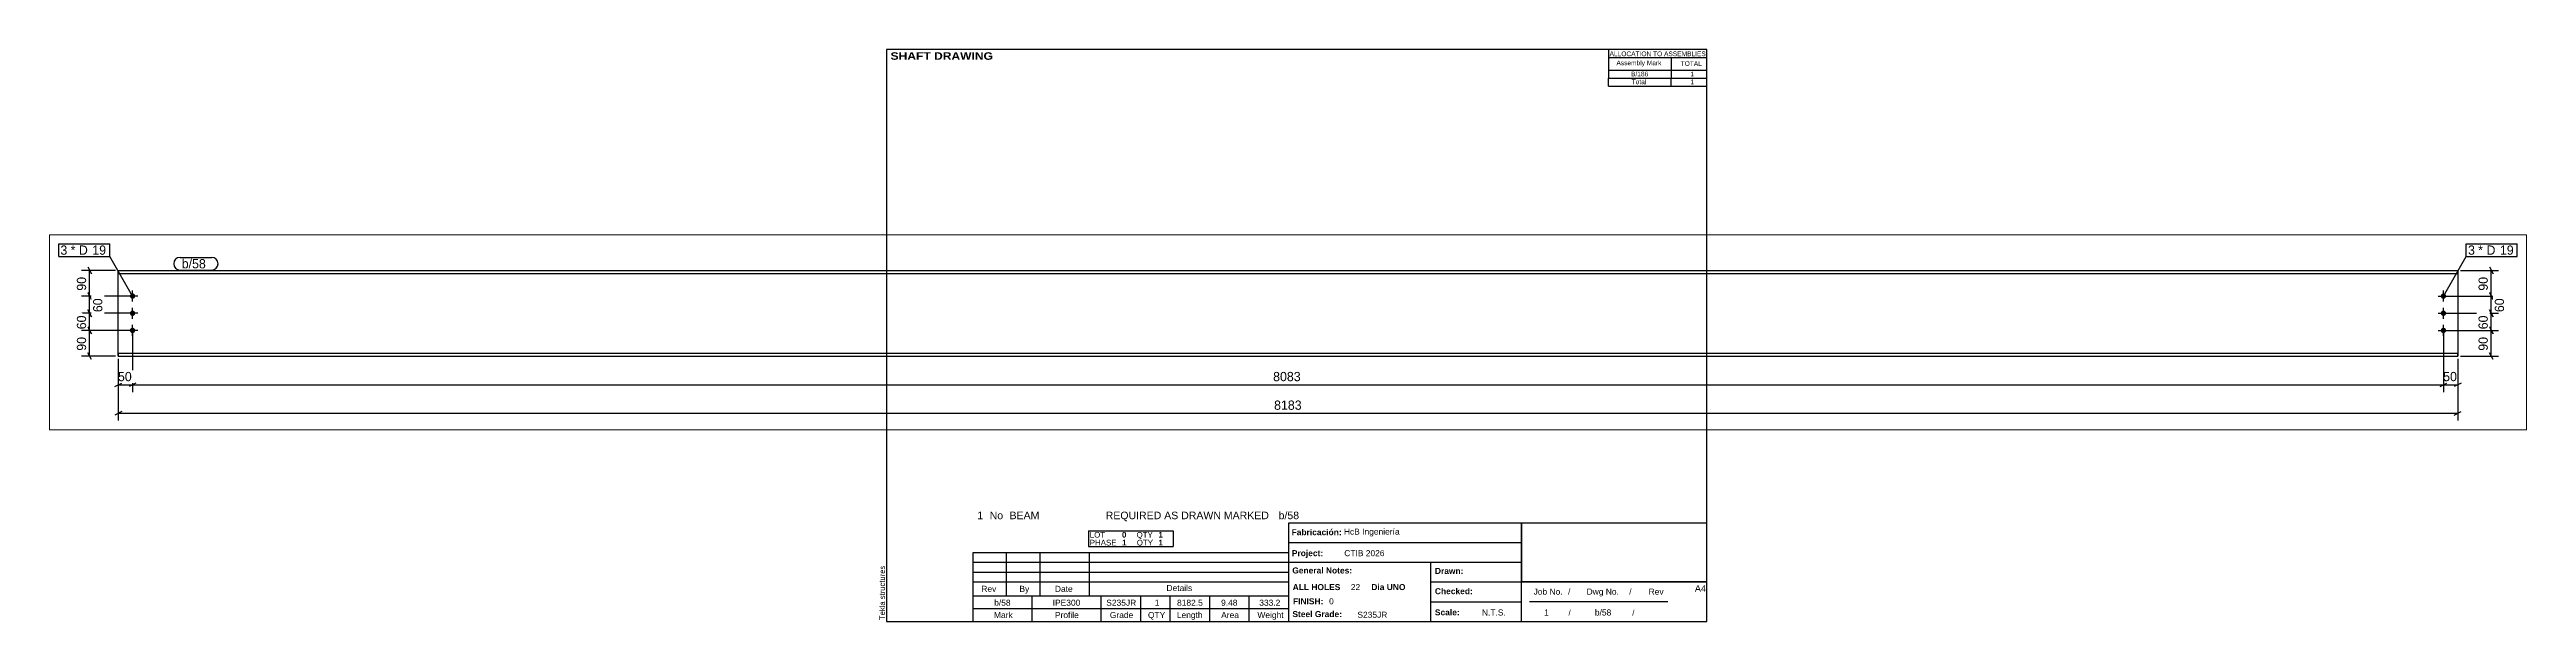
# Paper-space layout 'Layout1' of a CAD drawing. Header units: millimetres. Extents: x -288 to 579, y 5 to 205.
# The model-space entities are those that its viewports show. They can reach past a viewport. Long polylines and large blocks are cut down to what shows.
import ezdxf

# ---------------------------------------------------------------- set-up
doc = ezdxf.new("R2010")
doc.units = ezdxf.units.MM
doc.linetypes.add('DXK_LINE_DOT4', pattern=[0.9408, 0.4704, -0.4704])
doc.layers.add('Viewport layer', color=7, linetype='Continuous', plot=False)
doc.styles.add('Arial', font='ARIAL.TTF', dxfattribs={"height": 0.2})
doc.styles.add('Arial Black', font='ARIBLK.TTF', dxfattribs={"height": 0.2})
doc.styles.add('Arial Bold', font='ARIALBD.TTF', dxfattribs={"height": 0.2})
doc.styles.add('Comic Sans MS', font='COMIC.TTF', dxfattribs={"height": 0.2})

msp = doc.modelspace()

# ---------------------------------------------------------------- hatches: boundary and pattern name
at = {"linetype": 'Continuous'}
for points in [[(280.8, 467.6, -1), (299.8, 467.6, -1)], [(8363.3, 467.6, -1), (8382.3, 467.6, -1)], [(280.8, 407.6, -1), (299.8, 407.6, -1)], [(280.8, 347.6, -1), (299.8, 347.6, -1)], [(8363.3, 407.6, -1), (8382.3, 407.6, -1)], [(8363.3, 347.6, -1), (8382.3, 347.6, -1)]]:
    msp.add_hatch(color=3, dxfattribs=at).paths.add_polyline_path(points)

# ---------------------------------------------------------------- linework, layer by layer
at = {"color": 8, "linetype": 'Continuous'}
for p, q in [((230.3, 557.6), (111.9, 557.6)), ((134.3, 569.6), (146.3, 545.6)), ((140.3, 467.6), (140.3, 557.6)), ((8432.8, 557.6), (8565.9, 557.6)), ((8534.3, 569.6), (8546.3, 545.6)), ((8540.3, 467.6), (8540.3, 557.6)), ((280.3, 467.6), (111.9, 467.6)), ((146.3, 455.6), (134.3, 479.6)), ((8382.8, 467.6), (8565.9, 467.6)), ((8546.3, 455.6), (8534.3, 479.6)), ((280.3, 407.6), (111.9, 407.6)), ((280.3, 347.6), (111.9, 347.6)), ((134.3, 419.6), (146.3, 395.6)), ((146.3, 335.6), (134.3, 359.6)), ((140.3, 347.6), (140.3, 407.6)), ((8382.8, 407.6), (8568.7, 407.6)), ((8382.8, 347.6), (8565.9, 347.6)), ((8546.3, 395.6), (8534.3, 419.6)), ((8546.3, 335.6), (8534.3, 359.6)), ((146.3, 245.6), (134.3, 269.6)), ((290.3, 337.6), (290.3, 132)), ((290.3, 337.6), (290.3, 132)), ((8372.8, 337.6), (8372.8, 132)), ((8546.3, 245.6), (8534.3, 269.6)), ((230.3, 257.6), (111.9, 257.6)), ((240.3, 247.6), (240.3, 132)), ((8422.8, 247.6), (8422.8, 132)), ((8432.8, 257.6), (8565.9, 257.6)), ((228.3, 151.6), (252.3, 163.6)), ((240.3, 157.6), (290.3, 157.6)), ((302.3, 163.6), (278.3, 151.6)), ((302.3, 163.6), (278.3, 151.6)), ((8360.8, 151.6), (8384.8, 163.6)), ((8372.8, 157.6), (8422.8, 157.6)), ((8434.8, 163.6), (8410.8, 151.6)), ((252.3, 63.6), (228.3, 51.6)), ((240.3, 57.6), (8422.8, 57.6)), ((8410.8, 51.6), (8434.8, 63.6))]:
    msp.add_line(p, q, dxfattribs=at)
at = {"color": 7, "linetype": 'Continuous'}
for p, q in [((240.3, 546.9), (240.3, 557.6)), ((240.3, 557.6), (8422.8, 557.6)), ((240.3, 268.3), (240.3, 546.9)), ((240.3, 546.9), (8422.8, 546.9)), ((8422.8, 557.6), (8422.8, 546.9)), ((8422.8, 546.9), (8422.8, 268.3)), ((240.3, 257.6), (240.3, 268.3)), ((240.3, 268.3), (8422.8, 268.3)), ((8422.8, 268.3), (8422.8, 257.6)), ((240.3, 257.6), (8422.8, 257.6))]:
    msp.add_line(p, q, dxfattribs=at)
at = {"color": 7, "linetype": 'DXK_LINE_DOT4'}
for p, q in [((240.3, 557.6), (240.3, 546.9)), ((8422.8, 546.9), (8422.8, 557.6)), ((240.3, 268.3), (240.3, 257.6)), ((8422.8, 257.6), (8422.8, 268.3))]:
    msp.add_line(p, q, dxfattribs=at)
at = {"color": 3, "linetype": 'Continuous'}
for p, q in [((309.3, 467.6), (271.3, 467.6)), ((290.3, 448.6), (290.3, 486.6)), ((8353.8, 467.6), (8391.8, 467.6)), ((8372.8, 448.6), (8372.8, 486.6)), ((309.3, 407.6), (271.3, 407.6)), ((309.3, 347.6), (271.3, 347.6)), ((290.3, 388.6), (290.3, 426.6)), ((290.3, 328.6), (290.3, 366.6)), ((8353.8, 407.6), (8391.8, 407.6)), ((8353.8, 347.6), (8391.8, 347.6)), ((8372.8, 388.6), (8372.8, 426.6)), ((8372.8, 328.6), (8372.8, 366.6))]:
    msp.add_line(p, q, dxfattribs=at)

# ---------------------------------------------------------------- wipeouts: each hides what was drawn before it
at = {"color": 0}
for points in [[(64.1, 612.2), (64.1, 644.2), (38, 644.2), (38, 612.2)], [(8484.9, 612.2), (8484.9, 644.2), (8458.8, 644.2), (8458.8, 612.2)]]:
    msp.add_wipeout(points, dxfattribs=at)

# ---------------------------------------------------------------- next in the draw order: wipeouts: each hides what was drawn before it
for points in [[(64.1, 612.2), (64.1, 644.2), (38, 644.2), (38, 612.2)], [(8484.9, 612.2), (8484.9, 644.2), (8458.8, 644.2), (8458.8, 612.2)], [(134.3, 545.1), (89.5, 545.1), (89.5, 480.1), (134.3, 480.1)], [(561.6, 564.6), (561.6, 596.6), (462.3, 596.6), (462.3, 564.6)], [(8534.3, 545.1), (8489.5, 545.1), (8489.5, 480.1), (8534.3, 480.1)], [(134.3, 410.1), (89.5, 410.1), (89.5, 345.1), (134.3, 345.1)], [(8430.3, 163.6), (8430.3, 208.4), (8365.4, 208.4), (8365.4, 163.6)], [(4386.7, 63.6), (4386.7, 108.4), (4276.5, 108.4), (4276.5, 63.6)]]:
    msp.add_wipeout(points, dxfattribs=at)

# ---------------------------------------------------------------- next in the draw order: linework, layer by layer
at = {"color": 8, "linetype": 'Continuous'}
for p, q in [((280.3, 467.6), (114.7, 467.6)), ((134.3, 479.6), (146.3, 455.6)), ((140.3, 407.6), (140.3, 467.6)), ((8382.8, 467.6), (8568.7, 467.6)), ((8534.3, 479.6), (8546.3, 455.6)), ((8540.3, 407.6), (8540.3, 467.6)), ((280.3, 347.6), (111.9, 347.6)), ((280.3, 407.6), (114.7, 407.6)), ((146.3, 395.6), (134.3, 419.6)), ((134.3, 359.6), (146.3, 335.6)), ((140.3, 257.6), (140.3, 347.6)), ((8372.8, 337.6), (8372.8, 132)), ((8422.8, 247.6), (8422.8, 32)), ((290.3, 157.6), (8372.8, 157.6)), ((8360.8, 151.6), (8384.8, 163.6))]:
    msp.add_line(p, q, dxfattribs=at)

# ---------------------------------------------------------------- next in the draw order: texts
at = {"color": 3, "style": 'Comic Sans MS'}
for s, p in [('90', (127.9, 486.5)), ('90', (8527.9, 486.5)), ('60', (127.9, 351.5))]:
    msp.add_text(s, height=32.38, rotation=90.00021, dxfattribs=at).set_placement(p)
for s, p in [('50', (8371.8, 170)), ('8183', (4282.9, 70))]:
    msp.add_text(s, height=32.38, dxfattribs=at).set_placement(p)

# ---------------------------------------------------------------- next in the draw order: wipeouts: each hides what was drawn before it
at = {"color": 0}
for points in [[(139.9, 612.2), (139.9, 644.2), (73.7, 644.2), (73.7, 612.2)], [(8560.7, 612.2), (8560.7, 644.2), (8494.5, 644.2), (8494.5, 612.2)], [(561.6, 564.6), (561.6, 596.6), (462.3, 596.6), (462.3, 564.6)]]:
    msp.add_wipeout(points, dxfattribs=at)

# ---------------------------------------------------------------- next in the draw order: linework, layer by layer
at = {"color": 7, "linetype": 'Continuous'}
for p, q in [((456.3, 602.6), (567.6, 602.6)), ((456.3, 558.6), (567.6, 558.6))]:
    msp.add_line(p, q, dxfattribs=at)
for centre, start, end in [((456.3, 580.6), 90, 270), ((567.6, 580.6), 270, 90)]:
    msp.add_arc(centre, 22, start, end, dxfattribs=at)

# ---------------------------------------------------------------- next in the draw order: texts
at = {"color": 3, "style": 'Comic Sans MS'}
msp.add_text('b/58', height=32.38, dxfattribs=at).set_placement((462.3, 564.6))

# ---------------------------------------------------------------- next in the draw order: wipeouts: each hides what was drawn before it
at = {"color": 0}
for points in [[(139.9, 612.2), (139.9, 644.2), (73.7, 644.2), (73.7, 612.2)], [(8560.7, 612.2), (8560.7, 644.2), (8494.5, 644.2), (8494.5, 612.2)], [(191.1, 470.1), (146.3, 470.1), (146.3, 405.1), (191.1, 405.1)], [(8591.1, 470.1), (8546.3, 470.1), (8546.3, 405.1), (8591.1, 405.1)], [(134.3, 335.1), (89.5, 335.1), (89.5, 270.1), (134.3, 270.1)], [(297.8, 163.6), (297.8, 208.4), (232.9, 208.4), (232.9, 163.6)], [(4390.1, 163.6), (4390.1, 208.4), (4273.1, 208.4), (4273.1, 163.6)]]:
    msp.add_wipeout(points, dxfattribs=at)

# ---------------------------------------------------------------- next in the draw order: linework, layer by layer
at = {"color": 7, "linetype": 'Continuous'}
for p, q in [((32, 606.2), (32, 650.2)), ((8452.8, 606.2), (8452.8, 650.2)), ((8372.8, 467.6), (8452.8, 606.2))]:
    msp.add_line(p, q, dxfattribs=at)
at = {"color": 8, "linetype": 'Continuous'}
for p, q in [((8382.8, 407.6), (8565.9, 407.6)), ((8534.3, 419.6), (8546.3, 395.6)), ((8540.3, 347.6), (8540.3, 407.6)), ((240.3, 247.6), (240.3, 32))]:
    msp.add_line(p, q, dxfattribs=at)

# ---------------------------------------------------------------- next in the draw order: texts
at = {"color": 3, "style": 'Comic Sans MS'}
for s, height, p in [('3', 32.4, (38, 612.2)), ('3', 32.4, (8458.8, 612.2)), ('50', 32.38, (239.3, 170)), ('8083', 32.38, (4279.5, 170))]:
    msp.add_text(s, height=height, dxfattribs=at).set_placement(p)
for s, p in [('60', (184.7, 411.5)), ('60', (8584.7, 411.5)), ('90', (127.9, 276.5))]:
    msp.add_text(s, height=32.38, rotation=90.00021, dxfattribs=at).set_placement(p)

# ---------------------------------------------------------------- next in the draw order: wipeouts: each hides what was drawn before it
at = {"color": 0}
for points in [[(194.7, 612.2), (194.7, 644.2), (149.5, 644.2), (149.5, 612.2)], [(8615.6, 612.2), (8615.6, 644.2), (8570.3, 644.2), (8570.3, 612.2)]]:
    msp.add_wipeout(points, dxfattribs=at)

# ---------------------------------------------------------------- next in the draw order: wipeouts: each hides what was drawn before it
for points in [[(194.7, 612.2), (194.7, 644.2), (149.5, 644.2), (149.5, 612.2)], [(8615.6, 612.2), (8615.6, 644.2), (8570.3, 644.2), (8570.3, 612.2)], [(8534.3, 410.1), (8489.5, 410.1), (8489.5, 345.1), (8534.3, 345.1)]]:
    msp.add_wipeout(points, dxfattribs=at)

# ---------------------------------------------------------------- next in the draw order: linework, layer by layer
at = {"color": 7, "linetype": 'Continuous'}
for p, q in [((32, 650.2), (210.3, 650.2)), ((210.3, 606.2), (210.3, 650.2)), ((8452.8, 650.2), (8631.2, 650.2)), ((8631.2, 606.2), (8631.2, 650.2)), ((32, 606.2), (210.3, 606.2)), ((290.3, 467.6), (210.3, 606.2)), ((8452.8, 606.2), (8631.2, 606.2))]:
    msp.add_line(p, q, dxfattribs=at)
at = {"color": 8, "linetype": 'Continuous'}
for p, q in [((8382.8, 347.6), (8565.9, 347.6)), ((8534.3, 359.6), (8546.3, 335.6)), ((8540.3, 257.6), (8540.3, 347.6))]:
    msp.add_line(p, q, dxfattribs=at)

# ---------------------------------------------------------------- next in the draw order: texts
at = {"color": 3, "style": 'Comic Sans MS'}
for s, p in [('* D', (73.7, 612.2)), ('19', (149.5, 612.2)), ('* D', (8494.5, 612.2)), ('19', (8570.3, 612.2))]:
    msp.add_text(s, height=32.38, dxfattribs=at).set_placement(p)
msp.add_text('60', height=32.38, rotation=90.00021, dxfattribs=at).set_placement((8527.9, 351.5))

# ---------------------------------------------------------------- next in the draw order: wipeouts: each hides what was drawn before it
at = {"color": 0}
msp.add_wipeout([(8534.3, 335.1), (8489.5, 335.1), (8489.5, 270.1), (8534.3, 270.1)], dxfattribs=at)

# ---------------------------------------------------------------- next in the draw order: texts
at = {"color": 3, "style": 'Comic Sans MS'}
msp.add_text('90', height=32.38, rotation=90.00021, dxfattribs=at).set_placement((8527.9, 276.5))

psp = doc.layouts.get("Layout1")

# ---------------------------------------------------------------- linework, layer by layer
at = {"color": 5, "linetype": 'Continuous'}
for p, q in [((292, 205), (5, 205)), ((5, 205), (5, 5)), ((292, 5), (292, 205)), ((5, 5), (292, 5))]:
    psp.add_line(p, q, dxfattribs=at)
at = {"color": 7, "linetype": 'Continuous'}
for p, q in [((257.51, 205), (257.51, 197.75)), ((257.57, 202.24), (292, 202.24)), ((279.49, 202.24), (279.49, 197.75)), ((257.51, 197.75), (257.51, 195)), ((257.51, 192.23), (257.51, 194.99)), ((257.51, 192.23), (292, 192.23)), ((257.54, 194.99), (292, 194.99)), ((257.57, 197.75), (292, 197.75)), ((279.49, 197.75), (279.49, 195)), ((279.49, 192.23), (279.49, 194.99)), ((75.68, 36.74), (105.35, 36.74)), ((75.68, 36.74), (75.68, 33.98)), ((105.35, 36.74), (105.35, 33.98)), ((145.72, 5), (145.72, 39.5)), ((145.75, 39.5), (292, 39.5)), ((227.14, 5), (227.14, 39.5)), ((35.31, 13.97), (35.31, 29.15)), ((35.31, 29.15), (145.71, 29.15)), ((47.04, 13.97), (47.04, 29.15)), ((58.77, 13.97), (58.77, 29.15)), ((75.68, 33.98), (75.68, 31.22)), ((75.68, 31.22), (105.35, 31.22)), ((76.02, 13.97), (76.02, 29.15)), ((105.35, 33.98), (105.35, 31.22)), ((145.71, 13.97), (145.71, 29.15)), ((145.72, 32.6), (227.14, 32.6)), ((35.31, 25.7), (145.71, 25.7)), ((35.31, 22.25), (145.71, 22.25)), ((35.31, 18.8), (145.71, 18.8)), ((145.72, 25.7), (227.14, 25.7)), ((195.4, 5), (195.4, 25.7)), ((195.4, 18.8), (292, 18.8)), ((35.31, 13.96), (145.71, 13.97)), ((35.31, 9.49), (35.31, 13.96)), ((35.31, 9.48), (145.72, 9.49)), ((35.31, 5), (35.31, 9.48)), ((56.01, 9.49), (56.01, 13.97)), ((56.01, 5), (56.01, 9.48)), ((80.16, 9.49), (80.16, 13.97)), ((80.16, 5), (80.16, 9.48)), ((93.96, 9.49), (93.96, 13.97)), ((93.96, 5), (93.96, 9.48)), ((104.31, 9.49), (104.31, 13.97)), ((104.31, 5), (104.31, 9.48)), ((118.11, 9.49), (118.11, 13.97)), ((118.11, 5), (118.11, 9.48)), ((131.91, 9.49), (131.91, 13.97)), ((131.91, 5), (131.91, 9.48)), ((195.4, 11.9), (227.14, 11.9)), ((229.99, 11.92), (278.29, 11.92))]:
    psp.add_line(p, q, dxfattribs=at)
at = {"color": 2, "linetype": 'Continuous'}
for p, q in [((227.28, 39.46), (291.86, 39.46)), ((227.29, 19.02), (227.29, 39.46)), ((291.96, 19.03), (291.96, 39.47)), ((227.28, 19.03), (291.86, 19.03))]:
    psp.add_line(p, q, dxfattribs=at)

# ---------------------------------------------------------------- texts
at = {"color": 7}
for s, height, style, p in [(' SHAFT DRAWING', 2.6342, 'Arial Black', (5.3, 201.42)), ('ALLOCATION TO ASSEMBLIES', 1.6475, 'Arial', (257.95, 202.68)), ('Assembly Mark', 1.6475, 'Arial', (260.35, 199.52)), ('TOTAL', 1.648, 'Arial', (282.81, 199.28)), ('1', 2.64, 'Arial', (36.8, 40.76)), ('No', 2.636, 'Arial', (41.13, 40.76)), ('BEAM', 2.636, 'Arial', (48.08, 40.76)), ('REQUIRED AS DRAWN MARKED', 2.636, 'Arial', (81.71, 40.76)), ('b/58', 2.636, 'Arial', (142.18, 40.76)), ('b/58', 2.109, 'Arial', (42.71, 10.5)), ('IPE300', 2.109, 'Arial', (63.17, 10.5)), ('S235JR', 2.109, 'Arial', (81.91, 10.5)), ('1', 2.11, 'Arial', (98.86, 10.5)), ('8182.5', 2.109, 'Arial', (106.66, 10.5)), ('9.48', 2.109, 'Arial', (122.06, 10.5)), ('333.2', 2.109, 'Arial', (135.43, 10.5)), ('FINISH:', 2.107, 'Arial Bold', (147.22, 11)), ('0', 2.11, 'Arial', (159.84, 11))]:
    psp.add_text(s, height=height, dxfattribs=dict(at, style=style)).set_placement(p)
at = {"color": 7, "linetype": 'Continuous'}
for s, height, style, p in [('B/186', 1.648, 'Arial', (265.45, 195.63)), ('Total', 1.648, 'Arial', (265.67, 192.88)), ('1', 1.65, 'Arial', (286.21, 192.88)), ('1', 1.65, 'Arial', (286.23, 195.63)), ('LOT', 1.977, 'Arial', (76.13, 34.33)), ('0', 1.98, 'Arial Bold', (87.41, 34.33)), ('QTY', 1.977, 'Arial', (92.51, 34.33)), ('1', 1.98, 'Arial Bold', (100.18, 34.33)), ('Fabricación:', 2.1074, 'Arial Bold', (146.73, 35.16)), ('HcB Ingeniería', 2.1088, 'Arial', (165.02, 35.36)), ('PHASE', 1.977, 'Arial', (76.13, 31.57)), ('1', 1.98, 'Arial Bold', (87.41, 31.57)), ('QTY', 1.977, 'Arial', (92.58, 31.57)), ('1', 1.98, 'Arial Bold', (100.18, 31.57)), ('Project:', 2.107, 'Arial Bold', (146.81, 27.83)), ('CTIB 2026', 2.109, 'Arial', (165.14, 27.83)), ('Rev', 2.109, 'Arial', (38.21, 15.35)), ('By', 2.109, 'Arial', (51.53, 15.35)), ('Date', 2.109, 'Arial', (63.94, 15.35)), ('Details', 2.109, 'Arial', (102.96, 15.63)), ('General Notes:', 2.1074, 'Arial Bold', (146.96, 21.78)), ('ALL HOLES', 2.107, 'Arial Bold', (147.1, 15.96)), ('22', 2.109, 'Arial', (167.43, 15.96)), ('Dia UNO', 2.107, 'Arial Bold', (174.62, 15.96)), ('Drawn:', 2.107, 'Arial Bold', (196.85, 21.62)), ('A4', 2.307, 'Arial', (287.76, 15.38)), ('Steel Grade:', 2.1074, 'Arial Bold', (147.01, 6.52)), ('Scale:', 2.107, 'Arial Bold', (196.85, 7.13)), ('Checked:', 2.107, 'Arial Bold', (196.85, 14.53)), ('N.T.S.', 2.109, 'Arial', (213.29, 7.08)), ('Job No.', 2.109, 'Arial', (231.37, 14.37)), ('1', 2.11, 'Arial', (235.04, 7.08)), ('/', 2.11, 'Arial', (243.42, 14.37)), ('/', 1.98, 'Arial', (243.58, 7.08)), ('Dwg No.', 2.109, 'Arial', (249.91, 14.37)), ('b/58', 2.109, 'Arial', (252.8, 7.08)), ('/', 2.11, 'Arial', (264.81, 14.37)), ('/', 1.98, 'Arial', (265.88, 7.08)), ('Rev', 2.109, 'Arial', (271.61, 14.37)), ('Mark', 2.109, 'Arial', (42.64, 6.19)), ('Profile', 2.109, 'Arial', (63.95, 6.19)), ('Grade', 2.109, 'Arial', (83.16, 6.19)), ('QTY', 2.109, 'Arial', (96.49, 6.19)), ('Length', 2.109, 'Arial', (106.58, 6.19)), ('Area', 2.109, 'Arial', (122.09, 6.19)), ('Weight', 2.109, 'Arial', (134.77, 6.19)), ('S235JR', 2.109, 'Arial', (169.74, 6.28))]:
    psp.add_text(s, height=height, dxfattribs=dict(at, style=style)).set_placement(p)
at = {"color": 174, "linetype": 'Continuous', "style": 'Arial'}
psp.add_text('Tekla structures', height=1.9102, rotation=90, dxfattribs=at).set_placement((4.5, 5.5))

# ---------------------------------------------------------------- viewports
at = {"layer": 'Viewport layer', "view_target_point": (4331.59, 341.08)}
psp.add_viewport(center=(145.47, 106.13), size=(866.32, 68.216), view_center_point=(0, 0), view_height=682.16, dxfattribs=at)

doc.saveas('drawing.dxf')
